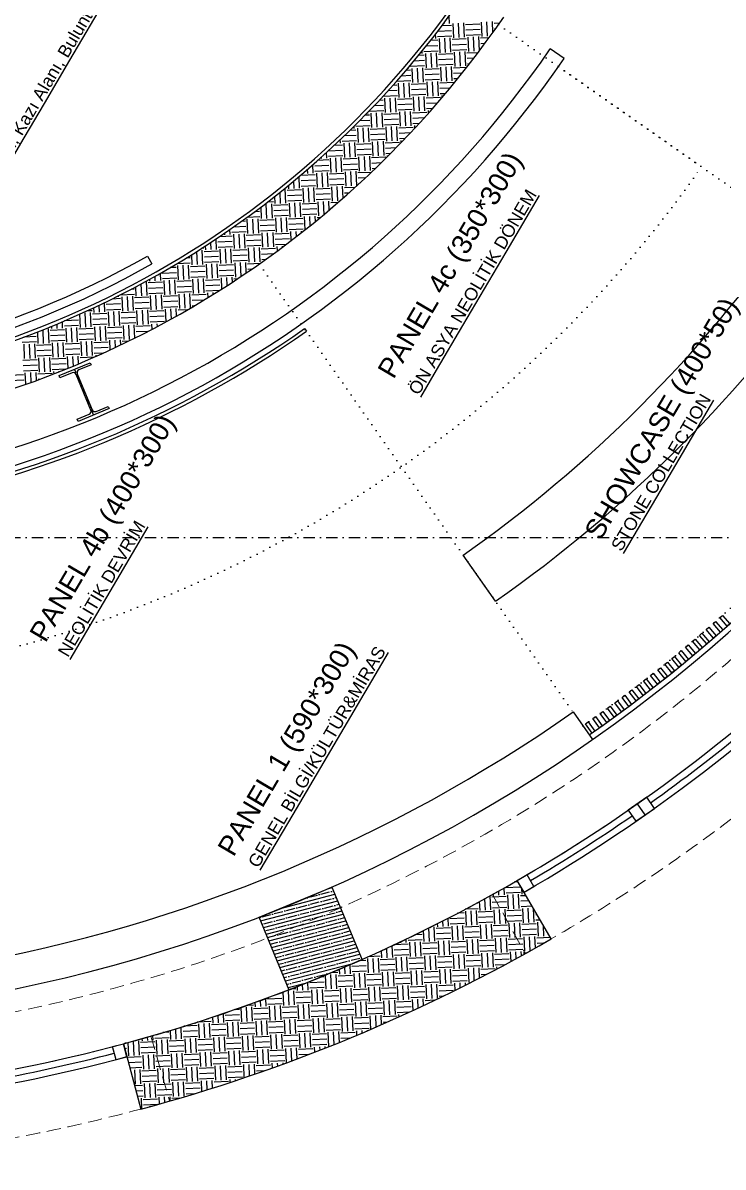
# Model space of a CAD drawing. Header units: millimetres. Extents: x 132785 to 150483, y 90225 to 103753.
# Drawn here: x 145147 to 145768, y 100733 to 101748 of the extents above; entities that cross this region are included whole.
import ezdxf

# ---------------------------------------------------------------- set-up
doc = ezdxf.new("R2010")
doc.units = ezdxf.units.MM
for name, pattern in [('061-GZM-AP-100$0$DASHDOT', [1, 0.5, -0.25, 0, -0.25]), ('061-GZM-AP-100$0$HIDDEN', [0.375, 0.25, -0.125]), ('DASHDOT', [1, 0.5, -0.25, 0, -0.25]), ('DOT', [6.35, 0, -6.35])]:
    doc.linetypes.add(name, pattern=pattern)
for name, color, linetype in [('061-GZM-AP-100$0$A-cam', 20, 'Continuous'), ('061-GZM-AP-100$0$A-cephe', 181, 'Continuous'), ('061-GZM-AP-100$0$A-HATCH', 8, 'Continuous')]:
    doc.layers.add(name, color=color, linetype=linetype)
doc.layers.add('061-GZM-AP-100$0$A-kiris', color=252, linetype='Continuous', lineweight=0)
doc.styles.get("Standard").update_dxf_attribs({"font": 'arial.ttf'})

# ---------------------------------------------------------------- blocks, each defined once
blk = doc.blocks.new('061-GZM-AP-100$0$a')
at = {"layer": '061-GZM-AP-100$0$A-cephe'}
blk.add_line((0, 18), (0, 30), dxfattribs=at)
blk.add_lwpolyline([(-10, 30), (-10, 18), (10, 18), (10, 30)], close=True, dxfattribs=at)

msp = doc.modelspace()

# ---------------------------------------------------------------- hatches: boundary and pattern name
at = {"layer": '061-GZM-AP-100$0$A-HATCH'}
h = msp.add_hatch(dxfattribs=at)
h.set_pattern_fill('ANSI35', color=253, angle=-30.48466, style=0)
h.set_pattern_definition([(14.51534, (166041.6173, -42033.8274), (-1.5915589, 6.14731163), []), (14.51534, (166045.487, -42036.105), (-1.5915589, 6.14731163), [7.9375, -1.5875, 0, -1.5875])])
h.paths.add_polyline_path([(145447.855, 100916.642), (145383.191, 100889.837), (145356.386, 100954.501), (145421.05, 100981.306)])

# ---------------------------------------------------------------- linework, layer by layer
at = {"color": 253}
for p, q in [((145527.073, 101746.038), (145518.718, 101745.649)), ((145520.657, 101747.328), (145520.617, 101748.175)), ((145525.414, 101747.55), (145525.103, 101754.222)), ((145529.176, 101735.011), (145528.585, 101747.698)), ((145533.933, 101735.233), (145533.343, 101747.919)), ((145538.691, 101735.454), (145538.1, 101748.14)), ((145552.446, 101747.219), (145539.76, 101746.628)), ((145554.549, 101736.192), (145553.958, 101748.879)), ((145559.306, 101736.414), (145558.715, 101749.1)), ((145563.924, 101739.625), (145563.473, 101749.321)), ((145569.858, 101748.029), (145565.132, 101747.81)), ((145513.318, 101734.273), (145513.129, 101738.331)), ((145527.516, 101736.523), (145514.83, 101735.933)), ((145527.295, 101741.281), (145514.958, 101740.706)), ((145517.08, 101721.734), (145516.49, 101734.421)), ((145521.838, 101721.956), (145521.247, 101734.642)), ((145526.595, 101722.177), (145526.004, 101734.864)), ((145552.667, 101742.462), (145539.981, 101741.871)), ((145552.889, 101737.704), (145540.203, 101737.114)), ((145542.453, 101722.916), (145541.862, 101735.602)), ((145547.21, 101723.137), (145546.62, 101735.823)), ((145551.967, 101723.358), (145551.377, 101736.045)), ((145560.508, 101734.88), (145553.037, 101734.533)), ((145566.396, 101743.101), (145565.354, 101743.052)), ((145515.199, 101728.004), (145504.625, 101727.512)), ((145514.978, 101732.761), (145508.553, 101732.462)), ((145540.35, 101733.942), (145527.664, 101733.352)), ((145540.572, 101729.185), (145527.885, 101728.594)), ((145540.793, 101724.427), (145528.107, 101723.837)), ((145556.902, 101729.945), (145553.258, 101729.775)), ((145503.103, 101714.727), (145493.832, 101714.295)), ((145502.882, 101719.484), (145497.935, 101719.254)), ((145501.222, 101720.996), (145501.122, 101723.16)), ((145515.421, 101723.246), (145502.734, 101722.656)), ((145504.985, 101708.458), (145504.394, 101721.144)), ((145509.742, 101708.679), (145509.151, 101721.365)), ((145514.499, 101708.901), (145513.909, 101721.587)), ((145528.255, 101720.665), (145515.568, 101720.075)), ((145528.476, 101715.908), (145515.79, 101715.318)), ((145530.357, 101709.639), (145529.767, 101722.325)), ((145535.114, 101709.86), (145534.524, 101722.546)), ((145539.872, 101710.082), (145539.281, 101722.768)), ((145550.767, 101721.713), (145540.941, 101721.256)), ((145547.01, 101716.771), (145541.162, 101716.499)), ((145490.786, 101706.208), (145486.841, 101706.024)), ((145489.127, 101707.72), (145489.083, 101708.653)), ((145503.325, 101709.97), (145490.639, 101709.379)), ((145492.889, 101695.181), (145492.298, 101707.867)), ((145497.646, 101695.402), (145497.056, 101708.089)), ((145502.403, 101695.624), (145501.813, 101708.31)), ((145516.159, 101707.389), (145503.473, 101706.798)), ((145528.697, 101711.151), (145516.011, 101710.56)), ((145518.261, 101696.362), (145517.671, 101709.048)), ((145523.019, 101696.583), (145522.428, 101709.27)), ((145527.776, 101696.805), (145527.185, 101709.491)), ((145540.617, 101708.527), (145528.845, 101707.979)), ((145543.194, 101711.825), (145541.384, 101711.741)), ((145477.031, 101694.443), (145477.016, 101694.762)), ((145491.229, 101696.693), (145478.543, 101696.102)), ((145480.793, 101681.904), (145480.202, 101694.59)), ((145491.008, 101701.45), (145482.552, 101701.057)), ((145485.55, 101682.126), (145484.96, 101694.812)), ((145490.308, 101682.347), (145489.717, 101695.033)), ((145504.063, 101694.112), (145491.377, 101693.521)), ((145516.38, 101702.631), (145503.694, 101702.041)), ((145516.602, 101697.874), (145503.915, 101697.283)), ((145506.166, 101683.085), (145505.575, 101695.771)), ((145510.923, 101683.307), (145510.332, 101695.993)), ((145515.68, 101683.528), (145515.09, 101696.214)), ((145529.436, 101695.293), (145516.749, 101694.702)), ((145536.701, 101703.577), (145529.067, 101703.222)), ((145532.724, 101698.624), (145529.288, 101698.464)), ((145530.97, 101696.464), (145530.948, 101696.952)), ((145478.912, 101688.173), (145470.754, 101687.794)), ((145478.691, 101692.931), (145475.241, 101692.77)), ((145504.284, 101689.354), (145491.598, 101688.764)), ((145504.506, 101684.597), (145491.82, 101684.007)), ((145525.955, 101690.363), (145516.971, 101689.945)), ((145521.807, 101685.402), (145517.192, 101685.188)), ((145518.93, 101682.005), (145518.852, 101683.676)), ((145466.816, 101674.897), (145458.405, 101674.505)), ((145466.595, 101679.654), (145463.103, 101679.491)), ((145464.935, 101681.166), (145464.922, 101681.445)), ((145479.133, 101683.416), (145466.447, 101682.826)), ((145468.697, 101668.627), (145468.107, 101681.314)), ((145473.455, 101668.849), (145472.864, 101681.535)), ((145478.212, 101669.07), (145477.621, 101681.757)), ((145491.967, 101680.835), (145479.281, 101680.245)), ((145492.189, 101676.078), (145479.502, 101675.487)), ((145494.07, 101669.808), (145493.479, 101682.495)), ((145498.827, 101670.03), (145498.237, 101682.716)), ((145503.584, 101670.251), (145502.994, 101682.938)), ((145517.34, 101682.016), (145504.654, 101681.426)), ((145514.746, 101677.128), (145504.875, 101676.668)), ((145454.499, 101666.377), (145450.391, 101666.186)), ((145452.839, 101667.889), (145452.803, 101668.666)), ((145467.038, 101670.139), (145454.351, 101669.549)), ((145456.602, 101655.351), (145456.011, 101668.037)), ((145461.359, 101655.572), (145460.768, 101668.258)), ((145466.116, 101655.793), (145465.526, 101668.48)), ((145479.872, 101667.558), (145467.185, 101666.968)), ((145492.41, 101671.32), (145479.724, 101670.73)), ((145481.974, 101656.532), (145481.384, 101669.218)), ((145486.731, 101656.753), (145486.141, 101669.439)), ((145491.489, 101656.974), (145490.898, 101669.661)), ((145505.244, 101668.739), (145492.558, 101668.149)), ((145503.05, 101663.87), (145492.779, 101663.391)), ((145510.419, 101672.159), (145505.096, 101671.911)), ((145506.862, 101668.13), (145506.756, 101670.399)), ((145442.403, 101653.1), (145437.062, 101652.852)), ((145440.744, 101654.612), (145440.661, 101656.392)), ((145454.942, 101656.863), (145442.256, 101656.272)), ((145444.506, 101642.074), (145443.915, 101654.76)), ((145454.72, 101661.62), (145445.467, 101661.189)), ((145449.263, 101642.295), (145448.673, 101654.981)), ((145454.02, 101642.517), (145453.43, 101655.203)), ((145467.776, 101654.281), (145455.09, 101653.691)), ((145480.093, 101662.801), (145467.407, 101662.21)), ((145480.314, 101658.044), (145467.628, 101657.453)), ((145469.878, 101643.255), (145469.288, 101655.941)), ((145474.636, 101643.476), (145474.045, 101656.163)), ((145479.393, 101643.698), (145478.802, 101656.384)), ((145493.148, 101655.463), (145480.462, 101654.872)), ((145498.532, 101658.892), (145493.001, 101658.634)), ((145494.768, 101654.803), (145494.66, 101657.122)), ((145428.648, 101641.336), (145428.496, 101644.596)), ((145442.846, 101643.586), (145430.16, 101642.995)), ((145442.625, 101648.343), (145431.896, 101647.844)), ((145467.997, 101649.524), (145455.311, 101648.934)), ((145468.219, 101644.767), (145455.532, 101644.176)), ((145467.297, 101630.421), (145466.707, 101643.107)), ((145490.836, 101650.587), (145480.684, 101650.115)), ((145486.115, 101645.6), (145480.905, 101645.357)), ((145482.651, 101641.99), (145482.565, 101643.845)), ((145416.552, 101628.059), (145416.311, 101633.251)), ((145430.529, 101635.066), (145417.843, 101634.476)), ((145430.308, 101639.824), (145423.07, 101639.487)), ((145432.41, 101628.797), (145431.82, 101641.483)), ((145437.167, 101629.018), (145436.577, 101641.705)), ((145441.925, 101629.24), (145441.334, 101641.926)), ((145455.68, 101641.005), (145442.994, 101640.414)), ((145455.902, 101636.247), (145443.215, 101635.657)), ((145457.783, 101629.978), (145457.192, 101642.664)), ((145462.54, 101630.199), (145461.949, 101642.886)), ((145481.053, 101642.186), (145468.366, 101641.595)), ((145478.069, 101637.279), (145468.588, 101636.838)), ((145418.212, 101626.547), (145408.357, 101626.088)), ((145411.795, 101627.837), (145411.736, 101629.108)), ((145430.75, 101630.309), (145418.064, 101629.718)), ((145420.314, 101615.52), (145419.724, 101628.206)), ((145425.072, 101615.742), (145424.481, 101628.428)), ((145429.829, 101615.963), (145429.238, 101628.649)), ((145443.584, 101627.728), (145430.898, 101627.137)), ((145443.806, 101622.971), (145431.12, 101622.38)), ((145456.123, 101631.49), (145443.437, 101630.899)), ((145445.687, 101616.701), (145445.096, 101629.388)), ((145450.444, 101616.923), (145449.854, 101629.609)), ((145455.202, 101617.144), (145454.611, 101629.83)), ((145468.957, 101628.909), (145456.271, 101628.318)), ((145464.712, 101623.944), (145456.492, 101623.561)), ((145473.132, 101632.282), (145468.809, 101632.081)), ((145470.511, 101629.662), (145470.469, 101630.569)), ((145406.116, 101613.27), (145393.43, 101612.68)), ((145394.942, 101614.339), (145394.938, 101614.418)), ((145399.699, 101614.561), (145399.523, 101618.348)), ((145404.456, 101614.782), (145404.105, 101622.335)), ((145418.433, 101621.79), (145405.747, 101621.199)), ((145418.655, 101617.032), (145405.968, 101616.442)), ((145408.219, 101602.243), (145407.628, 101614.93)), ((145412.976, 101602.465), (145412.385, 101615.151)), ((145417.733, 101602.686), (145417.143, 101615.373)), ((145431.489, 101614.451), (145418.802, 101613.861)), ((145444.027, 101618.213), (145431.341, 101617.623)), ((145433.591, 101603.424), (145433.001, 101616.111)), ((145438.348, 101603.646), (145437.758, 101616.332)), ((145443.106, 101603.867), (145442.515, 101616.554)), ((145456.045, 101615.594), (145444.175, 101615.042)), ((145459.542, 101618.935), (145456.713, 101618.804)), ((145381.186, 101602.574), (145380.67, 101602.55)), ((145382.846, 101601.062), (145382.7, 101604.205)), ((145387.603, 101601.284), (145387.291, 101607.99)), ((145392.361, 101601.505), (145391.88, 101611.828)), ((145406.338, 101608.513), (145393.651, 101607.922)), ((145406.559, 101603.755), (145393.873, 101603.165)), ((145431.71, 101609.694), (145419.024, 101609.103)), ((145431.931, 101604.936), (145419.245, 101604.346)), ((145421.495, 101590.148), (145420.905, 101602.834)), ((145426.253, 101590.369), (145425.662, 101603.055)), ((145430.914, 101592.644), (145430.42, 101603.277)), ((145450.72, 101610.579), (145444.396, 101610.284)), ((145445.3, 101605.559), (145444.618, 101605.527)), ((145370.75, 101587.786), (145370.444, 101594.371)), ((145375.508, 101588.007), (145375.042, 101598.016)), ((145380.265, 101588.228), (145379.674, 101600.915)), ((145394.02, 101599.993), (145381.334, 101599.403)), ((145394.242, 101595.236), (145381.556, 101594.645)), ((145396.123, 101588.967), (145395.532, 101601.653)), ((145400.88, 101589.188), (145400.29, 101601.874)), ((145405.638, 101589.41), (145405.047, 101602.096)), ((145419.393, 101601.174), (145406.707, 101600.584)), ((145419.614, 101596.417), (145406.928, 101595.826)), ((145441.631, 101602.209), (145432.079, 101601.765)), ((145436.043, 101597.182), (145432.301, 101597.008)), ((145358.655, 101574.509), (145358.171, 101584.899)), ((145363.412, 101574.73), (145362.821, 101587.417)), ((145369.091, 101589.298), (145363.598, 101589.042)), ((145368.169, 101574.952), (145367.579, 101587.638)), ((145381.925, 101586.717), (145369.238, 101586.126)), ((145394.463, 101590.479), (145381.777, 101589.888)), ((145384.027, 101575.69), (145383.437, 101588.376)), ((145388.784, 101575.911), (145388.194, 101588.598)), ((145393.542, 101576.133), (145392.951, 101588.819)), ((145407.297, 101587.898), (145394.611, 101587.307)), ((145407.519, 101583.14), (145394.832, 101582.55)), ((145419.836, 101591.66), (145407.149, 101591.069)), ((145409.4, 101576.871), (145408.809, 101589.557)), ((145414.102, 101578.263), (145413.566, 101589.779)), ((145418.691, 101582.114), (145418.324, 101590)), ((145426.496, 101588.791), (145419.983, 101588.488)), ((145420.621, 101583.75), (145420.205, 101583.731)), ((145344.456, 101572.259), (145340.776, 101572.087)), ((145356.995, 101576.021), (145345.482, 101575.485)), ((145346.559, 101561.232), (145345.968, 101573.918)), ((145351.316, 101561.453), (145350.726, 101574.14)), ((145356.774, 101580.778), (145352.406, 101580.575)), ((145356.073, 101561.675), (145355.483, 101574.361)), ((145369.829, 101573.44), (145357.143, 101572.849)), ((145382.146, 101581.959), (145369.46, 101581.369)), ((145382.367, 101577.202), (145369.681, 101576.611)), ((145371.931, 101562.413), (145371.341, 101575.099)), ((145376.689, 101562.635), (145376.098, 101575.321)), ((145381.446, 101562.856), (145380.856, 101575.542)), ((145395.201, 101574.621), (145382.515, 101574.03)), ((145407.74, 101578.383), (145395.054, 101577.792)), ((145397.258, 101564.577), (145396.713, 101576.28)), ((145401.855, 101568.243), (145401.471, 101576.502)), ((145406.45, 101571.958), (145406.228, 101576.723)), ((145410.573, 101575.336), (145407.888, 101575.211)), ((145330.701, 101560.494), (145330.499, 101564.842)), ((145344.899, 101562.744), (145332.213, 101562.153)), ((145344.678, 101567.501), (145333.572, 101566.984)), ((145370.05, 101568.682), (145357.364, 101568.092)), ((145370.272, 101563.925), (145357.585, 101563.335)), ((145359.836, 101549.136), (145359.245, 101561.823)), ((145364.593, 101549.358), (145364.002, 101562.044)), ((145369.35, 101549.579), (145368.76, 101562.265)), ((145395.423, 101569.863), (145382.737, 101569.273)), ((145395.644, 101565.106), (145382.958, 101564.516)), ((145384.988, 101555.039), (145384.618, 101563.004)), ((145389.591, 101558.576), (145389.375, 101563.225)), ((145394.192, 101562.16), (145394.132, 101563.446)), ((145313.848, 101546.996), (145313.55, 101553.394)), ((145318.605, 101547.217), (145318.175, 101556.457)), ((145332.582, 101554.225), (145319.896, 101553.634)), ((145332.361, 101558.982), (145321.164, 101558.461)), ((145325.944, 101560.272), (145325.879, 101561.661)), ((145334.463, 101547.955), (145333.873, 101560.642)), ((145339.22, 101548.177), (145338.63, 101560.863)), ((145343.978, 101548.398), (145343.387, 101561.084)), ((145357.733, 101560.163), (145345.047, 101559.572)), ((145357.955, 101555.406), (145345.268, 101554.815)), ((145383.106, 101561.344), (145370.419, 101560.753)), ((145383.327, 101556.587), (145370.641, 101555.996)), ((145380.571, 101551.691), (145370.862, 101551.239)), ((145296.995, 101533.497), (145296.575, 101542.526)), ((145301.752, 101533.719), (145301.207, 101545.434)), ((145307.431, 101548.286), (145305.549, 101548.199)), ((145306.509, 101533.94), (145305.919, 101546.627)), ((145320.265, 101545.705), (145307.579, 101545.115)), ((145309.091, 101546.774), (145308.923, 101550.373)), ((145332.803, 101549.467), (145320.117, 101548.877)), ((145322.367, 101534.678), (145321.777, 101547.365)), ((145327.125, 101534.9), (145326.534, 101547.586)), ((145331.882, 101535.121), (145331.291, 101547.808)), ((145345.637, 101546.886), (145332.951, 101546.296)), ((145345.859, 101542.129), (145333.173, 101541.538)), ((145358.176, 101550.648), (145345.49, 101550.058)), ((145347.74, 101535.86), (145347.149, 101548.546)), ((145352.497, 101536.081), (145351.907, 101548.767)), ((145357.255, 101536.302), (145356.664, 101548.989)), ((145371.01, 101548.067), (145358.324, 101547.477)), ((145369.114, 101543.211), (145358.545, 101542.719)), ((145372.703, 101545.836), (145372.522, 101549.727)), ((145377.312, 101549.249), (145377.279, 101549.948)), ((145282.797, 101531.247), (145277.511, 101531.001)), ((145281.137, 101532.759), (145281.12, 101533.129)), ((145295.335, 101535.009), (145283.341, 101534.451)), ((145284.899, 101520.221), (145284.309, 101532.907)), ((145289.656, 101520.442), (145289.066, 101533.128)), ((145295.114, 101539.767), (145291.869, 101539.616)), ((145294.414, 101520.664), (145293.823, 101533.35)), ((145308.169, 101532.428), (145295.483, 101531.838)), ((145320.486, 101540.948), (145307.8, 101540.357)), ((145320.708, 101536.19), (145308.021, 101535.6)), ((145310.272, 101521.402), (145309.681, 101534.088)), ((145315.029, 101521.623), (145314.438, 101534.309)), ((145319.786, 101521.845), (145319.196, 101534.531)), ((145333.542, 101533.609), (145320.855, 101533.019)), ((145346.08, 101537.371), (145333.394, 101536.781)), ((145335.644, 101522.583), (145335.054, 101535.269)), ((145340.384, 101523.189), (145339.811, 101535.49)), ((145345.007, 101526.295), (145344.568, 101535.712)), ((145357.219, 101534.712), (145346.228, 101534.2)), ((145362.031, 101538.114), (145358.767, 101537.962)), ((145264.284, 101519.261), (145264.096, 101523.305)), ((145269.041, 101519.482), (145268.741, 101525.932)), ((145283.018, 101526.49), (145270.332, 101525.899)), ((145283.239, 101521.733), (145270.553, 101521.142)), ((145308.391, 101527.671), (145295.704, 101527.08)), ((145308.612, 101522.914), (145295.926, 101522.323)), ((145307.691, 101508.568), (145307.1, 101521.254)), ((145333.763, 101528.852), (145321.077, 101528.262)), ((145333.985, 101524.095), (145321.298, 101523.504)), ((145323.416, 101512.152), (145322.958, 101521.992)), ((145328.046, 101515.108), (145327.715, 101522.214)), ((145332.674, 101518.104), (145332.473, 101522.435)), ((145349.857, 101529.601), (145346.449, 101529.443)), ((145245.55, 101512.032), (145243.105, 101511.918)), ((145247.431, 101505.763), (145247.047, 101513.997)), ((145252.188, 101505.984), (145251.699, 101516.485)), ((145256.945, 101506.206), (145256.355, 101518.892)), ((145270.701, 101517.971), (145258.015, 101517.38)), ((145270.922, 101513.213), (145258.236, 101512.623)), ((145259.527, 101519.04), (145259.448, 101520.716)), ((145272.803, 101506.944), (145272.213, 101519.63)), ((145277.561, 101507.165), (145276.97, 101519.852)), ((145282.318, 101507.387), (145281.727, 101520.073)), ((145296.073, 101519.152), (145283.387, 101518.561)), ((145296.295, 101514.394), (145283.609, 101513.804)), ((145298.176, 101508.125), (145297.585, 101520.811)), ((145302.933, 101508.346), (145302.343, 101521.033)), ((145321.446, 101520.333), (145308.76, 101519.742)), ((145321.667, 101515.575), (145308.981, 101514.985)), ((145337.186, 101521.065), (145334.132, 101520.923)), ((145233.233, 101503.513), (145225.924, 101503.173)), ((145231.573, 101505.025), (145231.529, 101505.97)), ((145245.771, 101507.275), (145233.085, 101506.684)), ((145235.335, 101492.486), (145234.745, 101505.172)), ((145240.092, 101492.707), (145239.502, 101505.394)), ((145244.85, 101492.929), (145244.259, 101505.615)), ((145258.605, 101504.694), (145245.919, 101504.103)), ((145271.144, 101508.456), (145258.457, 101507.865)), ((145260.708, 101493.667), (145260.117, 101506.353)), ((145265.465, 101493.889), (145264.874, 101506.575)), ((145270.222, 101494.11), (145269.632, 101506.796)), ((145283.978, 101505.875), (145271.291, 101505.284)), ((145284.199, 101501.117), (145271.513, 101500.527)), ((145296.516, 101509.637), (145283.83, 101509.046)), ((145286.08, 101494.848), (145285.49, 101507.534)), ((145290.837, 101495.07), (145290.247, 101507.756)), ((145295.595, 101495.291), (145295.004, 101507.977)), ((145309.35, 101507.056), (145296.664, 101506.465)), ((145307.321, 101502.194), (145296.885, 101501.708)), ((145321.259, 101510.789), (145309.202, 101510.227)), ((145311.06, 101504.464), (145310.862, 101508.715)), ((145315.695, 101507.314), (145315.619, 101508.937)), ((145202.624, 101478.25), (145202.034, 101490.936)), ((145208.303, 101492.817), (145203.722, 101492.604)), ((145207.381, 101478.471), (145206.791, 101491.157)), ((145209.963, 101491.305), (145209.772, 101495.403)), ((145214.72, 101491.526), (145214.437, 101497.603)), ((145219.477, 101491.748), (145219.101, 101499.838)), ((145233.454, 101498.755), (145220.768, 101498.165)), ((145233.675, 101493.998), (145220.989, 101493.407)), ((145223.239, 101479.209), (145222.649, 101491.896)), ((145227.997, 101479.431), (145227.406, 101492.117)), ((145232.754, 101479.652), (145232.163, 101492.338)), ((145246.509, 101491.417), (145233.823, 101490.826)), ((145258.827, 101499.936), (145246.14, 101499.346)), ((145259.048, 101495.179), (145246.362, 101494.589)), ((145248.612, 101480.39), (145248.021, 101493.077)), ((145253.369, 101480.612), (145252.779, 101493.298)), ((145258.127, 101480.833), (145257.536, 101493.519)), ((145271.882, 101492.598), (145259.196, 101492.007)), ((145284.42, 101496.36), (145271.734, 101495.77)), ((145273.916, 101483.029), (145273.394, 101494.258)), ((145278.565, 101485.579), (145278.151, 101494.479)), ((145283.213, 101488.165), (145282.909, 101494.7)), ((145292.71, 101493.568), (145284.568, 101493.189)), ((145298.64, 101497.022), (145297.107, 101496.951)), ((145177.252, 101477.069), (145177.07, 101480.965)), ((145182.009, 101477.29), (145181.747, 101482.926)), ((145195.986, 101484.298), (145183.62, 101483.722)), ((145197.867, 101478.028), (145197.323, 101489.707)), ((145221.137, 101490.236), (145208.451, 101489.645)), ((145221.358, 101485.479), (145208.672, 101484.888)), ((145221.58, 101480.721), (145208.893, 101480.131)), ((145246.731, 101486.66), (145234.045, 101486.069)), ((145246.952, 101481.902), (145234.266, 101481.312)), ((145272.103, 101487.841), (145259.417, 101487.25)), ((145272.325, 101483.083), (145259.638, 101482.493)), ((145261.511, 101476.404), (145261.298, 101480.981)), ((145266.165, 101478.859), (145266.055, 101481.202)), ((145270.816, 101481.349), (145270.813, 101481.424)), ((145160.398, 101463.57), (145159.911, 101474.053)), ((145165.156, 101463.792), (145164.592, 101475.895)), ((145169.913, 101464.013), (145169.323, 101476.7)), ((145170.835, 101478.359), (145170.717, 101478.354)), ((145183.669, 101475.778), (145170.982, 101475.188)), ((145183.89, 101471.021), (145171.204, 101470.43)), ((145172.494, 101476.847), (145172.392, 101479.036)), ((145196.207, 101479.54), (145183.521, 101478.95)), ((145185.771, 101464.751), (145185.18, 101477.438)), ((145190.528, 101464.973), (145189.938, 101477.659)), ((145195.286, 101465.194), (145194.695, 101477.881)), ((145209.041, 101476.959), (145196.355, 101476.369)), ((145209.263, 101472.202), (145196.576, 101471.611)), ((145211.144, 101465.932), (145210.553, 101478.619)), ((145215.901, 101466.154), (145215.31, 101478.84)), ((145220.658, 101466.375), (145220.068, 101479.062)), ((145234.414, 101478.14), (145221.727, 101477.55)), ((145234.635, 101473.383), (145221.949, 101472.792)), ((145236.516, 101467.114), (145235.926, 101479.8)), ((145241.273, 101467.335), (145240.683, 101480.021)), ((145245.988, 101468.475), (145245.44, 101480.243)), ((145259.786, 101479.321), (145247.1, 101478.731)), ((145257.775, 101474.46), (145247.321, 101473.973)), ((145158.739, 101465.082), (145146.053, 101464.492)), ((145158.517, 101469.84), (145147.49, 101469.326)), ((145148.303, 101450.294), (145147.712, 101462.98)), ((145153.06, 101450.515), (145152.47, 101463.201)), ((145157.817, 101450.736), (145157.227, 101463.423)), ((145171.573, 101462.501), (145158.887, 101461.911)), ((145184.111, 101466.263), (145171.425, 101465.673)), ((145173.675, 101451.475), (145173.085, 101464.161)), ((145178.433, 101451.696), (145177.842, 101464.382)), ((145183.19, 101451.918), (145182.599, 101464.604)), ((145196.945, 101463.682), (145184.259, 101463.092)), ((145209.484, 101467.444), (145196.798, 101466.854)), ((145199.048, 101452.656), (145198.457, 101465.342)), ((145203.805, 101452.877), (145203.215, 101465.563)), ((145208.562, 101453.099), (145207.972, 101465.785)), ((145222.318, 101464.863), (145209.632, 101464.273)), ((145234.856, 101468.625), (145222.17, 101468.035)), ((145224.226, 101458.01), (145223.83, 101466.523)), ((145228.892, 101460.191), (145228.587, 101466.744)), ((145233.557, 101462.405), (145233.345, 101466.966)), ((145240.375, 101465.704), (145235.004, 101465.454)), ((145171.794, 101457.744), (145159.108, 101457.153)), ((145172.016, 101452.987), (145159.329, 101452.396)), ((145161.58, 101438.198), (145160.989, 101450.884)), ((145166.337, 101438.419), (145165.746, 101451.106)), ((145171.094, 101438.641), (145170.504, 101451.327)), ((145184.85, 101450.406), (145172.163, 101449.815)), ((145197.167, 101458.925), (145184.48, 101458.334)), ((145197.388, 101454.168), (145184.702, 101453.577)), ((145186.843, 101441.731), (145186.362, 101452.065)), ((145191.521, 101443.654), (145191.119, 101452.287)), ((145196.197, 101445.609), (145195.876, 101452.508)), ((145210.023, 101451.577), (145197.536, 101450.996)), ((145222.539, 101460.106), (145209.853, 101459.516)), ((145217.938, 101455.124), (145210.074, 101454.758)), ((145211.776, 101452.354), (145211.734, 101453.246)), ((145159.477, 101449.225), (145146.791, 101448.634)), ((145159.698, 101444.467), (145147.012, 101443.877)), ((145185.071, 101445.648), (145172.385, 101445.058)), ((145184.708, 101440.864), (145172.606, 101440.3)), ((145147.381, 101435.948), (145134.695, 101435.357)), ((145147.603, 101431.19), (145134.916, 101430.6)), ((145159.92, 101439.71), (145147.234, 101439.119)), ((145149.366, 101427.455), (145148.893, 101437.607)), ((145154.055, 101429.133), (145153.651, 101437.829)), ((145158.744, 101430.841), (145158.408, 101438.05)), ((145172.754, 101437.129), (145160.068, 101436.538)), ((145161.43, 101431.834), (145160.289, 101431.781)), ((145174.36, 101436.754), (145174.266, 101438.788)), ((145179.042, 101438.595), (145179.023, 101439.01)), ((145586.305, 100985.97), (145583.278, 100985.829)), ((145615.624, 100935.22), (145585.61, 100987.173)), ((145562.026, 100961.002), (145561.444, 100973.519)), ((145575.782, 100972.766), (145563.095, 100972.176)), ((145564.607, 100973.835), (145564.542, 100975.236)), ((145569.365, 100974.057), (145569.189, 100977.829)), ((145574.122, 100974.278), (145573.835, 100980.444)), ((145588.099, 100981.286), (145575.412, 100980.695)), ((145588.32, 100976.528), (145575.634, 100975.938)), ((145577.884, 100961.74), (145577.293, 100974.426)), ((145582.641, 100961.961), (145582.051, 100974.647)), ((145587.399, 100962.183), (145586.808, 100974.869)), ((145593.457, 100973.589), (145588.468, 100973.357)), ((145589.98, 100975.016), (145589.747, 100980.011)), ((145550.63, 100966.828), (145549.057, 100966.755)), ((145552.511, 100960.559), (145552.145, 100968.427)), ((145557.269, 100960.78), (145556.795, 100970.962)), ((145576.003, 100968.009), (145563.317, 100967.419)), ((145576.224, 100963.252), (145563.538, 100962.661)), ((145596.139, 100968.946), (145588.689, 100968.6)), ((145598.822, 100964.304), (145588.911, 100963.842)), ((145595.918, 100949.865), (145595.328, 100962.552)), ((145524.558, 100946.544), (145524.227, 100953.66)), ((145538.535, 100953.551), (145525.848, 100952.961)), ((145538.313, 100958.309), (145532.675, 100958.046)), ((145536.654, 100959.821), (145536.639, 100960.129)), ((145550.852, 100962.071), (145539.294, 100961.533)), ((145540.416, 100947.282), (145539.825, 100959.968)), ((145545.173, 100947.503), (145544.583, 100960.19)), ((145549.93, 100947.725), (145549.34, 100960.411)), ((145563.686, 100959.49), (145551, 100958.899)), ((145563.907, 100954.732), (145551.221, 100954.142)), ((145565.788, 100948.463), (145565.198, 100961.149)), ((145570.546, 100948.684), (145569.955, 100961.371)), ((145575.303, 100948.906), (145574.712, 100961.592)), ((145589.058, 100960.671), (145576.372, 100960.08)), ((145589.28, 100955.913), (145576.593, 100955.323)), ((145591.161, 100949.644), (145590.57, 100962.33)), ((145600.675, 100950.087), (145600.118, 100962.059)), ((145603.292, 100956.566), (145601.966, 100956.504)), ((145502.947, 100932.824), (145502.488, 100942.693)), ((145507.705, 100933.046), (145507.148, 100945.005)), ((145512.462, 100933.267), (145511.872, 100945.953)), ((145513.384, 100947.613), (145512.248, 100947.56)), ((145526.218, 100945.032), (145513.531, 100944.441)), ((145515.043, 100946.101), (145514.913, 100948.905)), ((145519.801, 100946.322), (145519.57, 100951.272)), ((145538.756, 100948.794), (145526.07, 100948.203)), ((145528.32, 100934.005), (145527.729, 100946.691)), ((145533.077, 100934.227), (145532.487, 100946.913)), ((145537.835, 100934.448), (145537.244, 100947.134)), ((145551.59, 100946.213), (145538.904, 100945.622)), ((145564.129, 100949.975), (145551.442, 100949.384)), ((145553.693, 100935.186), (145553.102, 100947.872)), ((145558.45, 100935.408), (145557.859, 100948.094)), ((145563.207, 100935.629), (145562.617, 100948.315)), ((145576.963, 100947.394), (145564.276, 100946.803)), ((145577.184, 100942.637), (145564.498, 100942.046)), ((145589.501, 100951.156), (145576.815, 100950.565)), ((145579.065, 100936.367), (145578.475, 100949.053)), ((145583.822, 100936.589), (145583.232, 100949.275)), ((145588.58, 100936.81), (145587.989, 100949.496)), ((145602.335, 100948.575), (145589.649, 100947.984)), ((145602.557, 100943.818), (145589.87, 100943.227)), ((145605.974, 100951.923), (145602.187, 100951.746)), ((145604.438, 100937.548), (145603.847, 100950.234)), ((145609.195, 100937.77), (145608.761, 100947.099)), ((145482.332, 100931.864), (145482.284, 100932.906)), ((145487.09, 100932.086), (145486.948, 100935.131)), ((145501.288, 100934.336), (145488.602, 100933.746)), ((145490.852, 100919.547), (145490.261, 100932.234)), ((145501.066, 100939.093), (145494.524, 100938.789)), ((145495.609, 100919.769), (145495.019, 100932.455)), ((145500.366, 100919.99), (145499.776, 100932.676)), ((145526.439, 100940.274), (145513.753, 100939.684)), ((145526.66, 100935.517), (145513.974, 100934.927)), ((145516.224, 100920.728), (145515.634, 100933.415)), ((145520.982, 100920.95), (145520.391, 100933.636)), ((145525.739, 100921.171), (145525.148, 100933.857)), ((145539.494, 100932.936), (145526.808, 100932.346)), ((145551.811, 100941.455), (145539.125, 100940.865)), ((145552.033, 100936.698), (145539.347, 100936.108)), ((145541.597, 100921.909), (145541.006, 100934.596)), ((145546.354, 100922.131), (145545.764, 100934.817)), ((145551.111, 100922.352), (145550.521, 100935.039)), ((145564.867, 100934.117), (145552.181, 100933.527)), ((145577.405, 100937.879), (145564.719, 100937.289)), ((145566.969, 100923.09), (145566.379, 100935.777)), ((145571.727, 100923.312), (145571.136, 100935.998)), ((145576.484, 100923.533), (145575.893, 100936.22)), ((145590.239, 100935.298), (145577.553, 100934.708)), ((145602.778, 100939.06), (145590.092, 100938.47)), ((145592.342, 100924.271), (145591.751, 100936.958)), ((145597.09, 100924.687), (145596.509, 100937.179)), ((145601.736, 100927.295), (145601.266, 100937.401)), ((145614.915, 100936.447), (145602.926, 100935.889)), ((145613.952, 100937.991), (145613.946, 100938.123)), ((145465.479, 100918.366), (145465.174, 100924.917)), ((145470.237, 100918.588), (145469.842, 100927.069)), ((145474.994, 100918.809), (145474.508, 100929.241)), ((145488.749, 100930.574), (145476.096, 100929.985)), ((145488.971, 100925.817), (145476.284, 100925.226)), ((145514.122, 100931.755), (145501.435, 100931.164)), ((145514.343, 100926.998), (145501.657, 100926.407)), ((145514.565, 100922.24), (145501.878, 100921.65)), ((145539.716, 100928.179), (145527.029, 100927.588)), ((145539.937, 100923.421), (145527.251, 100922.831)), ((145565.088, 100929.36), (145552.402, 100928.769)), ((145565.31, 100924.602), (145552.623, 100924.012)), ((145554.874, 100909.814), (145554.283, 100922.5)), ((145559.631, 100910.035), (145559.04, 100922.721)), ((145564.388, 100910.257), (145563.798, 100922.943)), ((145578.144, 100922.021), (145565.457, 100921.431)), ((145590.461, 100930.541), (145577.775, 100929.95)), ((145590.682, 100925.783), (145577.996, 100925.193)), ((145580.046, 100915.302), (145579.656, 100923.681)), ((145584.695, 100917.834), (145584.413, 100923.902)), ((145589.344, 100920.386), (145589.17, 100924.124)), ((145593.598, 100922.741), (145590.83, 100922.612)), ((145608.977, 100931.403), (145603.147, 100931.131)), ((145437.526, 100904.351), (145437.15, 100912.41)), ((145451.281, 100916.116), (145444.954, 100915.822)), ((145449.621, 100917.628), (145449.61, 100917.883)), ((145453.383, 100905.089), (145452.793, 100917.776)), ((145463.82, 100919.878), (145452.946, 100919.372)), ((145458.141, 100905.311), (145457.55, 100917.997)), ((145462.898, 100905.532), (145462.308, 100918.219)), ((145476.653, 100917.297), (145463.967, 100916.707)), ((145476.875, 100912.54), (145464.189, 100911.949)), ((145489.192, 100921.059), (145476.506, 100920.469)), ((145478.756, 100906.27), (145478.165, 100918.957)), ((145483.513, 100906.492), (145482.923, 100919.178)), ((145488.271, 100906.713), (145487.68, 100919.4)), ((145502.026, 100918.478), (145489.34, 100917.888)), ((145502.247, 100913.721), (145489.561, 100913.13)), ((145504.129, 100907.452), (145503.538, 100920.138)), ((145508.886, 100907.673), (145508.295, 100920.359)), ((145513.643, 100907.894), (145513.053, 100920.581)), ((145527.399, 100919.659), (145514.712, 100919.069)), ((145527.62, 100914.902), (145514.934, 100914.311)), ((145529.501, 100908.633), (145528.911, 100921.319)), ((145534.258, 100908.854), (145533.668, 100921.54)), ((145539.016, 100909.075), (145538.425, 100921.762)), ((145552.771, 100920.84), (145540.085, 100920.25)), ((145552.993, 100916.083), (145540.306, 100915.492)), ((145578.365, 100917.264), (145565.679, 100916.673)), ((145574.513, 100912.317), (145565.9, 100911.916)), ((145413.813, 100901.658), (145411.423, 100901.547)), ((145415.915, 100890.632), (145415.332, 100903.16)), ((145426.351, 100905.42), (145420.056, 100905.127)), ((145420.673, 100890.853), (145420.082, 100903.539)), ((145425.43, 100891.075), (145424.839, 100903.761)), ((145439.185, 100902.839), (145426.499, 100902.249)), ((145428.011, 100903.908), (145427.802, 100908.395)), ((145432.768, 100904.13), (145432.477, 100910.393)), ((145451.502, 100911.359), (145438.816, 100910.768)), ((145451.724, 100906.601), (145439.038, 100906.011)), ((145441.288, 100891.813), (145440.697, 100904.499)), ((145446.045, 100892.034), (145445.455, 100904.72)), ((145450.802, 100892.256), (145450.212, 100904.942)), ((145464.558, 100904.02), (145451.871, 100903.43)), ((145477.096, 100907.782), (145464.41, 100907.192)), ((145466.66, 100892.994), (145466.07, 100905.68)), ((145471.418, 100893.215), (145470.827, 100905.901)), ((145476.175, 100893.437), (145475.584, 100906.123)), ((145489.93, 100905.201), (145477.244, 100904.611)), ((145502.469, 100908.964), (145489.783, 100908.373)), ((145492.033, 100894.175), (145491.442, 100906.861)), ((145496.79, 100894.396), (145496.2, 100907.082)), ((145501.547, 100894.618), (145500.957, 100907.304)), ((145515.303, 100906.382), (145502.617, 100905.792)), ((145515.524, 100901.625), (145502.838, 100901.035)), ((145527.841, 100910.145), (145515.155, 100909.554)), ((145517.405, 100895.356), (145516.815, 100908.042)), ((145522.163, 100895.577), (145521.572, 100908.263)), ((145526.92, 100895.799), (145526.329, 100908.485)), ((145540.675, 100907.563), (145527.989, 100906.973)), ((145540.897, 100902.806), (145528.211, 100902.216)), ((145553.214, 100911.326), (145540.528, 100910.735)), ((145542.778, 100896.537), (145542.187, 100909.223)), ((145547.47, 100898.149), (145546.945, 100909.445)), ((145552.127, 100900.539), (145551.702, 100909.666)), ((145566.048, 100908.745), (145553.362, 100908.154)), ((145558.041, 100903.604), (145553.583, 100903.397)), ((145567.641, 100908.651), (145567.56, 100910.404)), ((145390.543, 100889.451), (145390.373, 100893.089)), ((145395.3, 100889.672), (145395.055, 100894.937)), ((145400.057, 100889.893), (145399.736, 100896.803)), ((145414.034, 100896.901), (145401.348, 100896.31)), ((145414.256, 100892.144), (145401.569, 100891.553)), ((145439.407, 100898.082), (145426.72, 100897.491)), ((145439.628, 100893.325), (145426.942, 100892.734)), ((145438.707, 100878.979), (145438.116, 100891.665)), ((145464.779, 100899.263), (145452.093, 100898.673)), ((145465.001, 100894.506), (145452.314, 100893.915)), ((145454.564, 100879.717), (145453.974, 100892.403)), ((145459.322, 100879.938), (145458.731, 100892.625)), ((145464.079, 100880.16), (145463.489, 100892.846)), ((145477.835, 100891.925), (145465.148, 100891.334)), ((145490.152, 100900.444), (145477.465, 100899.854)), ((145490.373, 100895.687), (145477.687, 100895.096)), ((145479.937, 100880.898), (145479.347, 100893.584)), ((145484.694, 100881.119), (145484.104, 100893.806)), ((145489.452, 100881.341), (145488.861, 100894.027)), ((145503.207, 100893.106), (145490.521, 100892.515)), ((145515.746, 100896.868), (145503.059, 100896.277)), ((145505.31, 100882.079), (145504.719, 100894.765)), ((145510.067, 100882.3), (145509.476, 100894.987)), ((145514.824, 100882.522), (145514.234, 100895.208)), ((145528.58, 100894.287), (145515.893, 100893.696)), ((145541.118, 100898.049), (145528.432, 100897.458)), ((145530.389, 100889.555), (145530.092, 100895.946)), ((145535.049, 100891.872), (145534.849, 100896.168)), ((145539.708, 100894.21), (145539.606, 100896.389)), ((145362.589, 100875.436), (145362.266, 100882.384)), ((145376.566, 100882.443), (145363.88, 100881.853)), ((145376.344, 100887.2), (145374.961, 100887.136)), ((145378.447, 100876.174), (145377.885, 100888.25)), ((145383.204, 100876.395), (145382.614, 100889.082)), ((145388.883, 100890.963), (145384.389, 100890.753)), ((145387.962, 100876.617), (145387.371, 100889.303)), ((145401.717, 100888.382), (145389.031, 100887.791)), ((145401.938, 100883.624), (145389.252, 100883.034)), ((145403.819, 100877.355), (145403.229, 100890.041)), ((145408.577, 100877.576), (145407.986, 100890.263)), ((145413.334, 100877.798), (145412.744, 100890.484)), ((145427.089, 100889.563), (145414.403, 100888.972)), ((145427.311, 100884.805), (145414.625, 100884.215)), ((145429.192, 100878.536), (145428.601, 100891.222)), ((145433.949, 100878.757), (145433.359, 100891.444)), ((145452.462, 100890.744), (145439.776, 100890.153)), ((145452.683, 100885.986), (145439.997, 100885.396)), ((145478.056, 100887.167), (145465.37, 100886.577)), ((145478.277, 100882.41), (145465.591, 100881.819)), ((145503.429, 100888.348), (145490.742, 100887.758)), ((145503.65, 100883.591), (145490.964, 100883)), ((145493.078, 100871.71), (145492.623, 100881.488)), ((145497.745, 100873.874), (145497.381, 100881.71)), ((145502.411, 100876.056), (145502.138, 100881.931)), ((145528.801, 100889.529), (145516.115, 100888.939)), ((145519.755, 100884.341), (145516.336, 100884.181)), ((145338.876, 100872.743), (145334.773, 100872.552)), ((145340.979, 100861.716), (145340.388, 100874.402)), ((145345.736, 100861.937), (145345.145, 100874.624)), ((145351.415, 100876.505), (145345.227, 100876.217)), ((145350.493, 100862.159), (145349.903, 100874.845)), ((145364.249, 100873.924), (145351.562, 100873.333)), ((145353.074, 100874.993), (145352.89, 100878.96)), ((145357.832, 100875.214), (145357.578, 100880.663)), ((145376.787, 100877.686), (145364.101, 100877.095)), ((145366.351, 100862.897), (145365.761, 100875.583)), ((145371.109, 100863.118), (145370.518, 100875.805)), ((145375.866, 100863.34), (145375.275, 100876.026)), ((145389.621, 100875.105), (145376.935, 100874.514)), ((145402.16, 100878.867), (145389.474, 100878.276)), ((145391.724, 100864.078), (145391.133, 100876.764)), ((145396.481, 100864.3), (145395.891, 100876.986)), ((145401.238, 100864.521), (145400.648, 100877.207)), ((145414.994, 100876.286), (145402.307, 100875.695)), ((145415.215, 100871.528), (145402.529, 100870.938)), ((145427.532, 100880.048), (145414.846, 100879.457)), ((145417.096, 100865.259), (145416.506, 100877.945)), ((145421.854, 100865.481), (145421.263, 100878.167)), ((145426.611, 100865.702), (145426.02, 100878.388)), ((145440.366, 100877.467), (145427.68, 100876.876)), ((145440.588, 100872.709), (145427.901, 100872.119)), ((145452.905, 100881.229), (145440.219, 100880.638)), ((145442.469, 100866.44), (145441.878, 100879.126)), ((145447.226, 100866.662), (145446.636, 100879.348)), ((145451.983, 100866.883), (145451.393, 100879.569)), ((145465.739, 100878.648), (145453.053, 100878.057)), ((145465.96, 100873.89), (145453.274, 100873.3)), ((145467.841, 100867.621), (145467.251, 100880.307)), ((145472.599, 100867.843), (145472.008, 100880.529)), ((145477.356, 100868.064), (145476.765, 100880.75)), ((145491.111, 100879.829), (145478.425, 100879.238)), ((145491.333, 100875.072), (145478.646, 100874.481)), ((145512.459, 100880.823), (145503.798, 100880.419)), ((145313.947, 100862.047), (145301.463, 100861.466)), ((145315.606, 100860.535), (145315.353, 100865.98)), ((145320.363, 100860.756), (145320.048, 100867.54)), ((145325.121, 100860.978), (145324.742, 100869.119)), ((145339.098, 100867.985), (145326.411, 100867.395)), ((145339.319, 100863.228), (145326.633, 100862.637)), ((145328.883, 100848.439), (145328.292, 100861.125)), ((145333.64, 100848.661), (145333.05, 100861.347)), ((145338.398, 100848.882), (145337.807, 100861.568)), ((145364.47, 100869.166), (145351.784, 100868.576)), ((145364.692, 100864.409), (145352.005, 100863.818)), ((145354.255, 100849.62), (145353.665, 100862.306)), ((145359.013, 100849.842), (145358.422, 100862.528)), ((145363.77, 100850.063), (145363.18, 100862.749)), ((145377.525, 100861.828), (145364.839, 100861.237)), ((145389.843, 100870.347), (145377.156, 100869.757)), ((145390.064, 100865.59), (145377.378, 100865)), ((145379.628, 100850.801), (145379.037, 100863.488)), ((145384.385, 100851.023), (145383.795, 100863.709)), ((145389.143, 100851.244), (145388.552, 100863.93)), ((145402.898, 100863.009), (145390.212, 100862.418)), ((145415.437, 100866.771), (145402.75, 100866.181)), ((145405, 100851.982), (145404.41, 100864.669)), ((145409.758, 100852.204), (145409.167, 100864.89)), ((145414.515, 100852.425), (145413.925, 100865.111)), ((145428.271, 100864.19), (145415.584, 100863.599)), ((145440.809, 100867.952), (145428.123, 100867.362)), ((145430.373, 100853.163), (145429.782, 100865.85)), ((145435.13, 100853.385), (145434.54, 100866.071)), ((145439.888, 100853.606), (145439.297, 100866.293)), ((145453.643, 100865.371), (145440.957, 100864.781)), ((145466.182, 100869.133), (145453.495, 100868.543)), ((145455.712, 100855.073), (145455.155, 100867.031)), ((145460.385, 100857.088), (145459.912, 100867.252)), ((145465.059, 100859.121), (145464.67, 100867.474)), ((145479.016, 100866.552), (145466.329, 100865.962)), ((145470.186, 100861.373), (145466.551, 100861.204)), ((145489.876, 100870.236), (145478.868, 100869.724)), ((145480.629, 100866.032), (145480.528, 100868.212)), ((145485.298, 100868.145), (145485.285, 100868.433)), ((145276.257, 100852.346), (145270.994, 100852.101)), ((145278.138, 100846.077), (145277.764, 100854.119)), ((145282.895, 100846.299), (145282.465, 100855.541)), ((145287.653, 100846.52), (145287.166, 100856.98)), ((145301.629, 100853.527), (145288.943, 100852.937)), ((145301.408, 100858.285), (145289.61, 100857.736)), ((145299.748, 100859.797), (145299.697, 100860.903)), ((145303.51, 100847.258), (145302.92, 100859.944)), ((145308.268, 100847.48), (145307.677, 100860.166)), ((145313.025, 100847.701), (145312.435, 100860.387)), ((145326.78, 100859.466), (145314.094, 100858.875)), ((145327.002, 100854.709), (145314.316, 100854.118)), ((145352.153, 100860.647), (145339.467, 100860.056)), ((145352.374, 100855.89), (145339.688, 100855.299)), ((145352.596, 100851.132), (145339.91, 100850.542)), ((145377.747, 100857.071), (145365.061, 100856.48)), ((145377.968, 100852.313), (145365.282, 100851.723)), ((145403.119, 100858.252), (145390.433, 100857.661)), ((145403.341, 100853.494), (145390.655, 100852.904)), ((145392.905, 100838.706), (145392.314, 100851.392)), ((145397.662, 100838.927), (145397.072, 100851.613)), ((145402.419, 100839.148), (145401.829, 100851.835)), ((145416.175, 100850.913), (145403.489, 100850.323)), ((145428.492, 100859.433), (145415.806, 100858.842)), ((145428.713, 100854.675), (145416.027, 100854.085)), ((145418.277, 100839.887), (145417.687, 100852.573)), ((145422.971, 100841.477), (145422.444, 100852.794)), ((145427.651, 100843.365), (145427.201, 100853.016)), ((145441.547, 100852.094), (145428.861, 100851.504)), ((145453.864, 100860.614), (145441.178, 100860.023)), ((145454.086, 100855.856), (145441.4, 100855.266)), ((145443.244, 100849.789), (145443.059, 100853.754)), ((145447.92, 100851.755), (145447.817, 100853.975)), ((145452.595, 100853.74), (145452.574, 100854.197)), ((145235.936, 100842.224), (145251.481, 100784.273)), ((145238.567, 100842.646), (145237.284, 100842.586)), ((145240.67, 100831.619), (145240.123, 100843.354)), ((145245.427, 100831.841), (145244.836, 100844.527)), ((145250.184, 100832.062), (145249.594, 100844.748)), ((145263.94, 100843.827), (145251.253, 100843.236)), ((145252.765, 100844.896), (145252.676, 100846.822)), ((145257.523, 100845.118), (145257.381, 100848.153)), ((145262.28, 100845.339), (145262.086, 100849.502)), ((145276.478, 100847.589), (145263.792, 100846.999)), ((145266.042, 100832.8), (145265.452, 100845.487)), ((145270.799, 100833.022), (145270.209, 100845.708)), ((145275.557, 100833.243), (145274.966, 100845.929)), ((145289.312, 100845.008), (145276.626, 100844.418)), ((145301.851, 100848.77), (145289.165, 100848.18)), ((145291.415, 100833.981), (145290.824, 100846.668)), ((145296.172, 100834.203), (145295.581, 100846.889)), ((145300.929, 100834.424), (145300.339, 100847.111)), ((145314.685, 100846.189), (145301.998, 100845.599)), ((145314.906, 100841.432), (145302.22, 100840.841)), ((145327.223, 100849.951), (145314.537, 100849.361)), ((145316.787, 100835.162), (145316.197, 100847.849)), ((145321.545, 100835.384), (145320.954, 100848.07)), ((145326.302, 100835.605), (145325.711, 100848.292)), ((145340.057, 100847.37), (145327.371, 100846.78)), ((145340.279, 100842.613), (145327.592, 100842.022)), ((145342.16, 100836.343), (145341.569, 100849.03)), ((145346.917, 100836.565), (145346.327, 100849.251)), ((145351.674, 100836.786), (145351.084, 100849.473)), ((145365.43, 100848.551), (145352.743, 100847.961)), ((145365.651, 100843.794), (145352.965, 100843.203)), ((145367.532, 100837.524), (145366.942, 100850.211)), ((145372.29, 100837.746), (145371.699, 100850.432)), ((145377.047, 100837.967), (145376.456, 100850.654)), ((145390.802, 100849.732), (145378.116, 100849.142)), ((145391.024, 100844.975), (145378.337, 100844.384)), ((145416.396, 100846.156), (145403.71, 100845.565)), ((145416.618, 100841.399), (145403.931, 100840.808)), ((145436.789, 100847.105), (145429.082, 100846.746)), ((145238.789, 100837.889), (145237.12, 100837.811)), ((145239.01, 100833.131), (145238.383, 100833.102)), ((145251.844, 100830.55), (145239.225, 100829.963)), ((145264.161, 100839.07), (145251.475, 100838.479)), ((145264.383, 100834.312), (145251.696, 100833.722)), ((145253.946, 100819.524), (145253.356, 100832.21)), ((145258.704, 100819.745), (145258.113, 100832.431)), ((145263.461, 100819.966), (145262.871, 100832.653)), ((145277.216, 100831.731), (145264.53, 100831.141)), ((145289.534, 100840.251), (145276.847, 100839.66)), ((145289.755, 100835.493), (145277.069, 100834.903)), ((145279.319, 100820.705), (145278.728, 100833.391)), ((145284.076, 100820.926), (145283.486, 100833.612)), ((145288.834, 100821.147), (145288.243, 100833.834)), ((145302.589, 100832.912), (145289.903, 100832.322)), ((145315.128, 100836.674), (145302.441, 100836.084)), ((145304.691, 100821.886), (145304.101, 100834.572)), ((145309.449, 100822.107), (145308.858, 100834.793)), ((145314.206, 100822.329), (145313.616, 100835.015)), ((145327.961, 100834.093), (145315.275, 100833.503)), ((145340.5, 100837.855), (145327.814, 100837.265)), ((145330.064, 100823.067), (145329.473, 100835.753)), ((145334.821, 100823.288), (145334.231, 100835.974)), ((145339.579, 100823.51), (145338.988, 100836.196)), ((145353.334, 100835.274), (145340.648, 100834.684)), ((145365.873, 100839.036), (145353.186, 100838.446)), ((145355.436, 100824.248), (145354.846, 100836.934)), ((145360.194, 100824.469), (145359.603, 100837.155)), ((145364.951, 100824.691), (145364.361, 100837.377)), ((145378.707, 100836.455), (145366.02, 100835.865)), ((145378.928, 100831.698), (145366.242, 100831.108)), ((145391.245, 100840.217), (145378.559, 100839.627)), ((145380.809, 100825.429), (145380.218, 100838.115)), ((145385.503, 100827.006), (145384.976, 100838.336)), ((145390.19, 100828.754), (145389.733, 100838.558)), ((145404.079, 100837.636), (145391.393, 100837.046)), ((145400.623, 100832.708), (145391.614, 100832.289)), ((145405.805, 100834.705), (145405.591, 100839.296)), ((145410.488, 100836.528), (145410.348, 100839.517)), ((145415.169, 100838.369), (145415.106, 100839.739)), ((145252.065, 100825.793), (145240.488, 100825.254)), ((145252.287, 100821.036), (145241.751, 100820.545)), ((145277.438, 100826.974), (145264.752, 100826.383)), ((145277.659, 100822.217), (145264.973, 100821.626)), ((145276.738, 100807.871), (145276.147, 100820.557)), ((145302.81, 100828.155), (145290.124, 100827.564)), ((145303.032, 100823.398), (145290.346, 100822.807)), ((145292.596, 100808.609), (145292.005, 100821.295)), ((145297.353, 100808.83), (145296.762, 100821.517)), ((145302.11, 100809.052), (145301.52, 100821.738)), ((145315.866, 100820.817), (145303.179, 100820.226)), ((145328.183, 100829.336), (145315.497, 100828.745)), ((145328.404, 100824.579), (145315.718, 100823.988)), ((145317.968, 100809.79), (145317.378, 100822.476)), ((145322.726, 100810.011), (145322.135, 100822.698)), ((145327.483, 100810.233), (145326.892, 100822.919)), ((145341.238, 100821.998), (145328.552, 100821.407)), ((145353.555, 100830.517), (145340.869, 100829.927)), ((145353.777, 100825.76), (145341.091, 100825.169)), ((145343.29, 100812.054), (145342.75, 100823.657)), ((145347.984, 100813.647), (145347.508, 100823.879)), ((145352.677, 100815.257), (145352.265, 100824.1)), ((145366.611, 100823.179), (145353.924, 100822.588)), ((145379.149, 100826.941), (145366.463, 100826.35)), ((145368.313, 100820.747), (145368.123, 100824.838)), ((145373.002, 100822.431), (145372.88, 100825.06)), ((145377.691, 100824.132), (145377.637, 100825.281)), ((145246.608, 100806.468), (145246.017, 100819.154)), ((145251.365, 100806.69), (145250.775, 100819.376)), ((145265.121, 100818.454), (145252.434, 100817.864)), ((145265.342, 100813.697), (145252.656, 100813.107)), ((145267.223, 100807.428), (145266.633, 100820.114)), ((145271.98, 100807.649), (145271.39, 100820.336)), ((145290.493, 100819.636), (145277.807, 100819.045)), ((145290.715, 100814.878), (145278.028, 100814.288)), ((145316.087, 100816.059), (145303.401, 100815.469)), ((145316.309, 100811.302), (145303.622, 100810.711)), ((145341.46, 100817.24), (145328.773, 100816.65)), ((145341.681, 100812.483), (145328.995, 100811.892)), ((145330.77, 100807.888), (145330.654, 100810.38)), ((145335.466, 100809.436), (145335.412, 100810.602)), ((145360.982, 100818.149), (145354.146, 100817.831)), ((145253.025, 100805.178), (145245.961, 100804.849)), ((145253.246, 100800.42), (145247.224, 100800.14)), ((145265.564, 100808.94), (145252.877, 100808.349)), ((145255.127, 100794.151), (145254.537, 100806.837)), ((145259.885, 100794.372), (145259.294, 100807.059)), ((145264.642, 100794.594), (145264.052, 100807.28)), ((145278.397, 100806.359), (145265.711, 100805.768)), ((145278.619, 100801.601), (145265.933, 100801.011)), ((145290.936, 100810.121), (145278.25, 100809.53)), ((145280.5, 100795.332), (145279.909, 100808.018)), ((145285.257, 100795.553), (145284.667, 100808.24)), ((145290.015, 100795.775), (145289.424, 100808.461)), ((145303.77, 100807.54), (145291.084, 100806.949)), ((145303.991, 100802.782), (145291.305, 100802.192)), ((145305.714, 100799.912), (145305.282, 100809.199)), ((145310.414, 100801.372), (145310.039, 100809.421)), ((145315.113, 100802.848), (145314.797, 100809.642)), ((145329.142, 100808.721), (145316.456, 100808.13)), ((145316.789, 100803.378), (145316.678, 100803.373)), ((145253.468, 100795.663), (145248.488, 100795.431)), ((145252.397, 100784.519), (145251.956, 100794.003)), ((145266.302, 100793.082), (145253.615, 100792.491)), ((145278.84, 100796.844), (145266.154, 100796.254)), ((145268.089, 100788.829), (145267.814, 100794.742)), ((145272.795, 100790.157), (145272.571, 100794.963)), ((145277.5, 100791.502), (145277.328, 100795.184)), ((145286.106, 100794.004), (145278.988, 100793.672)), ((145298.712, 100797.769), (145291.527, 100797.435)), ((145266.238, 100788.311), (145253.837, 100787.734))]:
    msp.add_line(p, q, dxfattribs=at)
at = {"color": 253, "linetype": 'DOT'}
for p, q in [((145568.973, 101746.762), (145966.7, 101468.429)), ((145622.228, 101709.494), (145749.22, 101620.623)), ((145356.607, 101534.282), (145635.152, 101136.705))]:
    msp.add_line(p, q, dxfattribs=at)
at = {"color": 7}
for p, q in [((145627.137, 101716.578), (145614.768, 101725.065)), ((145257.355, 101541.316), (145261.296, 101534.354)), ((145396.772, 101476.952), (145398.494, 101474.495)), ((145635.152, 101136.705), (145652.366, 101112.135))]:
    msp.add_line(p, q, dxfattribs=at)
at = {"color": 253, "linetype": '061-GZM-AP-100$0$DASHDOT', "ltscale": 10}
msp.add_line((145209.506, 101400.231), (145192.657, 101440.877), dxfattribs=at)
at = {"color": 6, "linetype": 'DASHDOT', "ltscale": 20}
msp.add_line((141576.816, 101291.531), (147851.025, 101291.531), dxfattribs=at)
msp.add_line((145566.297, 101234.984), (145537.607, 101275.934))
at = {"color": 253, "linetype": 'Continuous'}
msp.add_lwpolyline([(145190.436, 101437.683), (145179.605, 101433.194), (145178.801, 101435.134), (145206.514, 101446.621), (145207.318, 101444.682), (145196.487, 101440.192, 0.41421356), (145195.027, 101436.664), (145208.199, 101404.886, 0.41421356), (145211.728, 101403.425), (145222.559, 101407.915), (145223.363, 101405.975), (145195.65, 101394.487), (145194.845, 101396.427), (145205.677, 101400.917, 0.41421356), (145207.137, 101404.445), (145193.964, 101436.223, 0.41421356)], format="xyb", close=True, dxfattribs=at)
at = {"color": 7}
for points in [[(145765.96, 101207.545), (145759.384, 101215.079), (145761.644, 101217.052), (145768.22, 101209.518), (145765.96, 101207.545)], [(145772.009, 101212.869), (145765.389, 101220.364), (145767.638, 101222.35), (145774.258, 101214.855), (145772.009, 101212.869)], [(145753.768, 101197.004), (145747.281, 101204.614), (145749.564, 101206.56), (145756.051, 101198.95), (145753.768, 101197.004)], [(145759.879, 101202.257), (145753.348, 101209.829), (145755.619, 101211.788), (145762.151, 101204.216), (145759.879, 101202.257)], [(145741.453, 101186.606), (145735.056, 101194.292), (145737.362, 101196.211), (145743.759, 101188.525), (145741.453, 101186.606)], [(145747.626, 101191.787), (145741.183, 101199.435), (145743.478, 101201.368), (145749.92, 101193.72), (145747.626, 101191.787)], [(145729.018, 101176.353), (145722.711, 101184.114), (145725.039, 101186.006), (145731.346, 101178.245), (145729.018, 101176.353)], [(145735.251, 101181.461), (145728.898, 101189.185), (145731.215, 101191.09), (145737.568, 101183.367), (145735.251, 101181.461)], [(145716.463, 101166.247), (145710.247, 101174.081), (145712.597, 101175.945), (145718.813, 101168.112), (145716.463, 101166.247)], [(145722.755, 101171.282), (145716.494, 101179.079), (145718.833, 101180.957), (145725.094, 101173.16), (145722.755, 101171.282)], [(145703.791, 101156.288), (145697.667, 101164.194), (145700.039, 101166.031), (145706.162, 101158.125), (145703.791, 101156.288)], [(145710.141, 101161.249), (145703.972, 101169.119), (145706.333, 101170.97), (145712.502, 101163.1), (145710.141, 101161.249)], [(145691.003, 101146.479), (145684.972, 101154.456), (145687.365, 101156.265), (145693.396, 101148.288), (145691.003, 101146.479)], [(145697.411, 101151.365), (145691.334, 101159.307), (145693.716, 101161.13), (145699.793, 101153.188), (145697.411, 101151.365)], [(145678.1, 101136.82), (145672.164, 101144.867), (145674.578, 101146.648), (145680.514, 101138.601), (145678.1, 101136.82)], [(145684.566, 101141.631), (145678.582, 101149.643), (145680.986, 101151.438), (145686.969, 101143.426), (145684.566, 101141.631)], [(145665.086, 101127.313), (145659.244, 101135.429), (145661.679, 101137.182), (145667.521, 101129.066), (145665.086, 101127.313)], [(145671.607, 101132.048), (145665.718, 101140.13), (145668.142, 101141.896), (145674.032, 101133.814), (145671.607, 101132.048)], [(145651.961, 101117.959), (145646.214, 101126.144), (145648.67, 101127.867), (145654.416, 101119.683), (145651.961, 101117.959)], [(145658.537, 101122.617), (145652.743, 101130.767), (145655.188, 101132.506), (145660.982, 101124.355), (145658.537, 101122.617)]]:
    msp.add_lwpolyline(points, dxfattribs=at)
at = {"color": 253}
msp.add_lwpolyline([(145383.191, 100889.837), (145356.386, 100954.501), (145421.05, 100981.306), (145447.855, 100916.642)], close=True, dxfattribs=at)
at = {"color": 7}
for radius, start, end in [(1380.444, 230.015262, 344.392782), (915, 214.484318, 325.546361), (930, 214.484318, 325.546361), (1180.444, 305.01534, 325.01534), (806, 239.51534, 299.51534), (814, 239.51534, 299.51534), (1230.444, 305.01534, 325.01534), (935, 280.015422, 305.01534), (938, 280.015422, 305.01534), (1350.444, 280.015422, 305.01534)]:
    msp.add_arc((144860.273, 102242.716), radius, start, end, dxfattribs=at)
at = {"color": 253}
for radius, start, end in [(825, 214.484318, 325.546361), (822, 214.484318, 325.546361), (865, 214.484318, 325.546361), (1375.444, 305.01534, 325.01534), (1450, 285.01534, 300.01534), (1510, 285.01534, 300.01534)]:
    msp.add_arc((144860.273, 102242.716), radius, start, end, dxfattribs=at)
at = {"color": 253, "linetype": 'DOT'}
for radius, start in [(1085, 215.015258), (1365.444, 305.01534)]:
    msp.add_arc((144860.273, 102242.716), radius, start, 325.01534, dxfattribs=at)
at = {"layer": '061-GZM-AP-100$0$A-cam', "color": 253}
for centre, start, end in [((144860.273, 102242.716), 305.408858, 309.621822), ((144860.273, 102242.716), 300.408858, 304.621822), ((144860.275, 102242.716), 280.408858, 284.621822)]:
    msp.add_arc(centre, 1456, start, end, dxfattribs=at)
at = {"layer": '061-GZM-AP-100$0$A-cephe', "color": 253}
for p, q in [((145591.612, 100976.783), (145585.609, 100987.173)), ((145239.046, 100830.634), (145235.938, 100842.225))]:
    msp.add_line(p, q, dxfattribs=at)
for points in [[(145591.612, 100976.783), (145600.271, 100981.785), (145594.269, 100992.176), (145585.61, 100987.173)], [(145239.046, 100830.634), (145229.388, 100828.043), (145226.279, 100839.634), (145235.937, 100842.225)]]:
    msp.add_lwpolyline(points, dxfattribs=at)
for centre, radius, start, end in [((144860.273, 102242.716), 1450, 300.01534, 330.01534), ((144860.273, 102242.716), 1462, 300.01534, 330.01534), ((144860.275, 102242.716), 1450, 255.01534, 285.01534), ((144860.275, 102242.716), 1462, 255.01534, 285.01534)]:
    msp.add_arc(centre, radius, start, end, dxfattribs=at)
at = {"layer": '061-GZM-AP-100$0$A-kiris', "color": 253, "linetype": '061-GZM-AP-100$0$HIDDEN', "ltscale": 50}
for p, q in [((145563.587, 100974.706), (145592.69, 100922.236)), ((145260.321, 100848.994), (145276.874, 100791.322))]:
    msp.add_line(p, q, dxfattribs=at)
for radius in [1450, 1400]:
    msp.add_circle((144860.273, 102242.716), radius, dxfattribs=at)
for start, end in [(299.01534, 331.01534), (254.01534, 286.01534)]:
    msp.add_arc((144860.273, 102242.716), 1510, start, end, dxfattribs=at)

# ---------------------------------------------------------------- block references
at = {"layer": '061-GZM-AP-100$0$A-cephe', "color": 253, "rotation": 35.01533976782028}
msp.add_blockref('061-GZM-AP-100$0$a', (145709.491, 101030.598), dxfattribs=at)

# ---------------------------------------------------------------- texts
at = {"color": 7, "char_height": 11.2, "attachment_point": 1, "rotation": 59.51534}
for s, insert in [('{\\LGÖBEKLİTEPE (Tarih, Tanım, Kazı Alanı, Buluntular...)}', (145026.374, 101466.375)), ('{\\LÖN ASYA NEOLİTİK DÖNEM}', (145488.308, 101422.757)), ('{\\LSTONE COLLECTION}', (145668.221, 101283.992)), ('{\\LNEOLİTİK DEVRİM}', (145177.096, 101190.181)), ('{\\LGENEL BİLGİ/KÜLTÜR&MİRAS}', (145345.88, 101003.089))]:
    msp.add_mtext_dynamic_manual_height_columns(s, width=670.8921, gutter_width=12.5, heights=[0], dxfattribs=dict(at, insert=insert))
at = {"color": 253, "char_height": 17.5, "attachment_point": 1, "rotation": 59.51534}
for s, insert in [('PANEL 4c (350*300)', (145460.69, 101440.162)), ('SHOWCASE (400*50)', (145644.274, 101296.858)), ('PANEL 4b (400*300)', (145151.677, 101206.291)), ('PANEL 1 (590*300)', (145318.655, 101016.132))]:
    msp.add_mtext_dynamic_manual_height_columns(s, width=670.8921, gutter_width=12.5, heights=[0], dxfattribs=dict(at, insert=insert))

doc.saveas('drawing.dxf')
